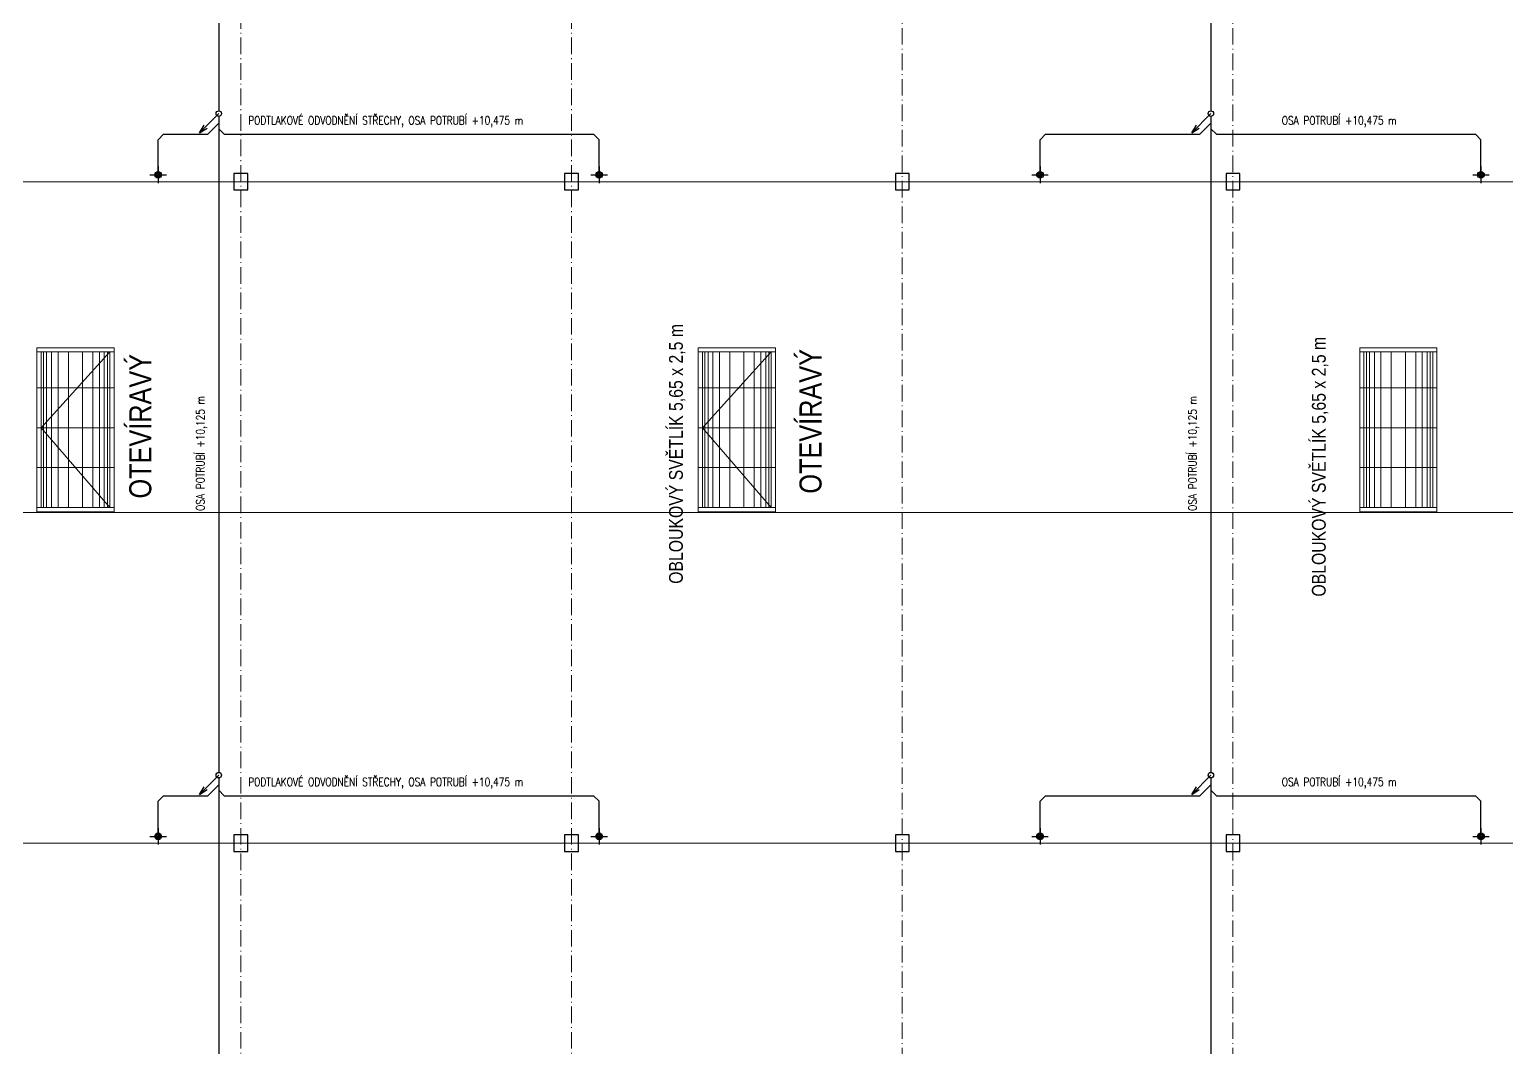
# Model space of a CAD drawing. Header units: millimetres. Extents: x 325046 to 1268204, y 1875583 to 2761998.
# Drawn here: x 746412 to 800004, y 1948828 to 1985757 of the extents above; entities that cross this region are included whole.
import ezdxf

# ---------------------------------------------------------------- set-up
doc = ezdxf.new("R2010")
doc.units = ezdxf.units.MM
doc.header["$LTSCALE"] = 100
for name, pattern in [('ACAD_ISO10W100', [18.5, 12, -3, 0.5, -3]), ('SO02_F11anp01$0${ Leader Line}', [0]), ('ČÁRKOVANÁ', [19.05, 12.7, -6.35])]:
    doc.linetypes.add(name, pattern=pattern)
for name, color, linetype, lineweight in [('A_KCE.tence', 7, 'Continuous', 13), ('Objekty - osy', 5, 'ACAD_ISO10W100', 20), ('OBVODOVÝ PLÁŠŤ', 2, 'Continuous', 9), ('TENKÉ', 9, 'Continuous', 9)]:
    doc.layers.add(name, color=color, linetype=linetype, lineweight=lineweight)
for name, color, linetype, lineweight, true_color in [('Korabek-text', 7, 'Continuous', 0, 0x7a7a7a), ('Korabek-trasy', 7, 'Continuous', 30, 0x7478c3), ('Korabek-vpuste', 7, 'Continuous', 30, 0x6f7ceb)]:
    doc.layers.add(name, color=color, linetype=linetype, lineweight=lineweight, true_color=true_color)
doc.layers.add('POPIS', color=7, linetype='Continuous')
doc.layers.add('ŽB- SLOUPY', color=3, linetype='Continuous')
doc.styles.add('ARIAL NARROW', font='ARIALN.TTF')
doc.styles.add('ROMANS', font='romans.shx', dxfattribs={"width": 0.8})

# ---------------------------------------------------------------- blocks, each defined once
blk = doc.blocks.new('vpust_tučně')
at = {"layer": 'Korabek-vpuste'}
for p, q in [((53.146, 90.671), (53.146, 91.171)), ((52.896, 90.921), (53.396, 90.921))]:
    blk.add_line(p, q, dxfattribs=at)
for radius in [0.1, 0.075, 0.05]:
    blk.add_circle((53.146, 90.921), radius, dxfattribs=at)
blk = doc.blocks.new('A$C73023567')
at = {"layer": 'Korabek-trasy'}
for p, q in [((47475, 122275.6), (47475, 103415.6)), ((83475, 122275.6), (83475, 103415.6)), ((47475, 103315.6), (46777.7, 102618.2)), ((47475, 102966.2), (47074.3, 102565.6)), ((47475, 103215.6), (47475, 79415.6)), ((83475, 103315.6), (82777.7, 102618.2)), ((83475, 102966.2), (83074.3, 102565.6)), ((83475, 103215.6), (83475, 79415.6)), ((45475.3, 102565.6), (45275, 102365.2)), ((45275, 101095.6), (45275, 102365.2)), ((45475.3, 102565.6), (47074.3, 102565.6)), ((46777.7, 102618.2), (46948.4, 102892.8)), ((46777.7, 102618.2), (47052.3, 102788.9)), ((47475, 102765.9), (47675.3, 102565.6)), ((47675.3, 102565.6), (61074.7, 102565.6)), ((61074.7, 102565.6), (61275, 102365.2)), ((61275, 101095.6), (61275, 102365.2)), ((77475.3, 102565.6), (77275, 102365.2)), ((77275, 101095.6), (77275, 102365.2)), ((77475.3, 102565.6), (83074.3, 102565.6)), ((82777.7, 102618.2), (82948.4, 102892.8)), ((82777.7, 102618.2), (83052.3, 102788.9)), ((83475, 102765.9), (83675.3, 102565.6)), ((83675.3, 102565.6), (93074.7, 102565.6)), ((93074.7, 102565.6), (93275, 102365.2)), ((93275, 101095.6), (93275, 102365.2)), ((47475, 79315.6), (46777.7, 78618.2)), ((83475, 79315.6), (82777.7, 78618.2)), ((46777.7, 78618.2), (46948.4, 78892.8)), ((46777.7, 78618.2), (47052.3, 78788.9)), ((47475, 78966.2), (47074.3, 78565.6)), ((47475, 79215.6), (47475, 55415.6)), ((82777.7, 78618.2), (82948.4, 78892.8)), ((82777.7, 78618.2), (83052.3, 78788.9)), ((83475, 78966.2), (83074.3, 78565.6)), ((83475, 79215.6), (83475, 55415.6)), ((45475.3, 78565.6), (45275, 78365.2)), ((45275, 77095.6), (45275, 78365.2)), ((45475.3, 78565.6), (47074.3, 78565.6)), ((47475, 78765.9), (47675.3, 78565.6)), ((47675.3, 78565.6), (61074.7, 78565.6)), ((61074.7, 78565.6), (61275, 78365.2)), ((61275, 77095.6), (61275, 78365.2)), ((77475.3, 78565.6), (77275, 78365.2)), ((77275, 77095.6), (77275, 78365.2)), ((77475.3, 78565.6), (83074.3, 78565.6)), ((83475, 78765.9), (83675.3, 78565.6)), ((83675.3, 78565.6), (93074.7, 78565.6)), ((93074.7, 78565.6), (93275, 78365.2)), ((93275, 77095.6), (93275, 78365.2))]:
    blk.add_line(p, q, dxfattribs=at)
for centre in [(47475, 103315.6), (83475, 103315.6), (47475, 79315.6), (83475, 79315.6)]:
    blk.add_circle(centre, 100, dxfattribs=at)
at = {"layer": 'Korabek-vpuste', "xscale": 1200, "yscale": 1200, "zscale": 1200, "rotation": 269.9999999927888}
for p in [(-63830.6, 164870.4), (-47830.6, 164870.4), (-31830.6, 164870.4), (-15830.6, 164870.4), (-63830.6, 140870.4), (-47830.6, 140870.4), (-31830.6, 140870.4), (-15830.6, 140870.4)]:
    blk.add_blockref('vpust_tučně', p, dxfattribs=at)
at = {"layer": 'Korabek-text', "char_height": 300, "width": 28411.347, "attachment_point": 7, "style": 'ROMANS'}
for s, insert, rotation in [('PODTLAKOVÉ ODVODNĚNÍ STŘECHY, OSA POTRUBÍ +10,475 m', (48542.9, 102827), 0), ('OSA POTRUBÍ +10,475 m', (86047.3, 102827), 0), ('OSA POTRUBÍ +10,125 m', (47048.2, 88901.8), 90), ('OSA POTRUBÍ +10,125 m', (83048.2, 88901.8), 90), ('PODTLAKOVÉ ODVODNĚNÍ STŘECHY, OSA POTRUBÍ +10,475 m', (48542.9, 78827), 0), ('OSA POTRUBÍ +10,475 m', (86047.3, 78827), 0)]:
    blk.add_mtext(s, dxfattribs=dict(at, insert=insert, rotation=rotation))
blk = doc.blocks.new('A$C731641DB')
at = {"layer": 'TENKÉ'}
for p, q in [((0, 5800), (2800, 5800)), ((0, 4500), (2800, 4500)), ((0, 3050), (2800, 3050)), ((0, 1600), (2800, 1600)), ((0, 150), (2800, 150))]:
    blk.add_line(p, q, dxfattribs=at)
at = {"layer": 'TENKÉ', "color": 8}
for p, q in [((243, 150), (243, 5800)), ((353, 150), (353, 5800)), ((532, 150), (532, 5800)), ((767, 150), (767, 5800)), ((1143, 150), (1143, 5800)), ((1657, 150), (1657, 5800)), ((2033, 150), (2033, 5800)), ((2268, 150), (2268, 5800)), ((2447, 150), (2447, 5800)), ((2557, 150), (2557, 5800))]:
    blk.add_line(p, q, dxfattribs=at)
at = {"layer": 'TENKÉ'}
blk.add_lwpolyline([(0, 0), (2800, 0), (2800, 5950), (0, 5950)], close=True, dxfattribs=at)
at = {"layer": 'TENKÉ', "linetype": 'ČÁRKOVANÁ', "ltscale": 20}
blk.add_lwpolyline([(150, 150), (2650, 150), (2650, 5800), (150, 5800)], close=True, dxfattribs=at)

msp = doc.modelspace()

# ---------------------------------------------------------------- linework, layer by layer
at = {"layer": 'A_KCE.tence'}
msp.add_line((705803.7, 1968237.8), (1078353.7, 1968237.8), dxfattribs=at)
at = {"layer": 'Objekty - osy', "ltscale": 0.5}
for points in [[(754078.7, 2025237.8), (754078.7, 1883237.8)], [(766078.7, 2025237.8), (766078.7, 1883237.8)], [(778078.7, 2005237.8), (778078.7, 1883237.8)], [(790078.7, 2005237.8), (790078.7, 1883237.8)], [(705078.7, 1980237.8), (1079078.7, 1980237.8)], [(705078.7, 1956237.8), (1079078.7, 1956237.8)]]:
    msp.add_lwpolyline(points, dxfattribs=at)
at = {"layer": 'OBVODOVÝ PLÁŠŤ', "ltscale": 100}
for p, q in [((705803.7, 1980237.8), (1078353.7, 1980237.8)), ((705803.7, 1956237.8), (1018328.7, 1956237.8))]:
    msp.add_line(p, q, dxfattribs=at)
at = {"layer": 'TENKÉ', "linetype": 'ByBlock', "ltscale": 100}
for points in [[(749328.7, 1974062.8), (746828.7, 1971312.8), (749328.7, 1968412.8)], [(773328.7, 1974062.8), (770828.7, 1971312.8), (773328.7, 1968412.8)]]:
    msp.add_lwpolyline(points, dxfattribs=at)
at = {"layer": 'ŽB- SLOUPY'}
for points in [[(753828.7, 1979937.8), (754328.7, 1979937.8), (754328.7, 1980537.8), (753828.7, 1980537.8)], [(765828.7, 1979937.8), (766328.7, 1979937.8), (766328.7, 1980537.8), (765828.7, 1980537.8)], [(777828.7, 1979937.8), (778328.7, 1979937.8), (778328.7, 1980537.8), (777828.7, 1980537.8)], [(789828.7, 1979937.8), (790328.7, 1979937.8), (790328.7, 1980537.8), (789828.7, 1980537.8)], [(753828.7, 1955937.8), (754328.7, 1955937.8), (754328.7, 1956537.8), (753828.7, 1956537.8)], [(765828.7, 1955937.8), (766328.7, 1955937.8), (766328.7, 1956537.8), (765828.7, 1956537.8)], [(777828.7, 1955937.8), (778328.7, 1955937.8), (778328.7, 1956537.8), (777828.7, 1956537.8)], [(789828.7, 1955937.8), (790328.7, 1955937.8), (790328.7, 1956537.8), (789828.7, 1956537.8)]]:
    msp.add_lwpolyline(points, close=True, dxfattribs=at)

# ---------------------------------------------------------------- block references
at = {"layer": 'Korabek-trasy', "linetype": 'SO02_F11anp01$0${ Leader Line}'}
msp.add_blockref('A$C73023567', (705803.7, 1879392.2), dxfattribs=at)
at = {"layer": 'TENKÉ', "linetype": 'ByBlock', "ltscale": 100}
for p in [(746678.7, 1968262.8), (770678.7, 1968262.8), (794678.7, 1968262.8)]:
    msp.add_blockref('A$C731641DB', p, dxfattribs=at)

# ---------------------------------------------------------------- texts
at = {"layer": 'POPIS', "linetype": 'ByBlock', "lineweight": 18, "width": 9505.374, "attachment_point": 9, "rotation": 90, "style": 'ARIAL NARROW'}
for s, insert, char_height in [('OBLOUKOVÝ SVĚTLÍK 5,65 x 2,5 m', (770210.7, 1975071.8), 500), ('OBLOUKOVÝ SVĚTLÍK 5,65 x 2,5 m', (793537.6, 1974608), 500), ('OTEVÍRAVÝ', (750841.5, 1973988), 800), ('OTEVÍRAVÝ', (775162.1, 1974165.7), 800)]:
    msp.add_mtext(s, dxfattribs=dict(at, insert=insert, char_height=char_height))

doc.saveas('drawing.dxf')
